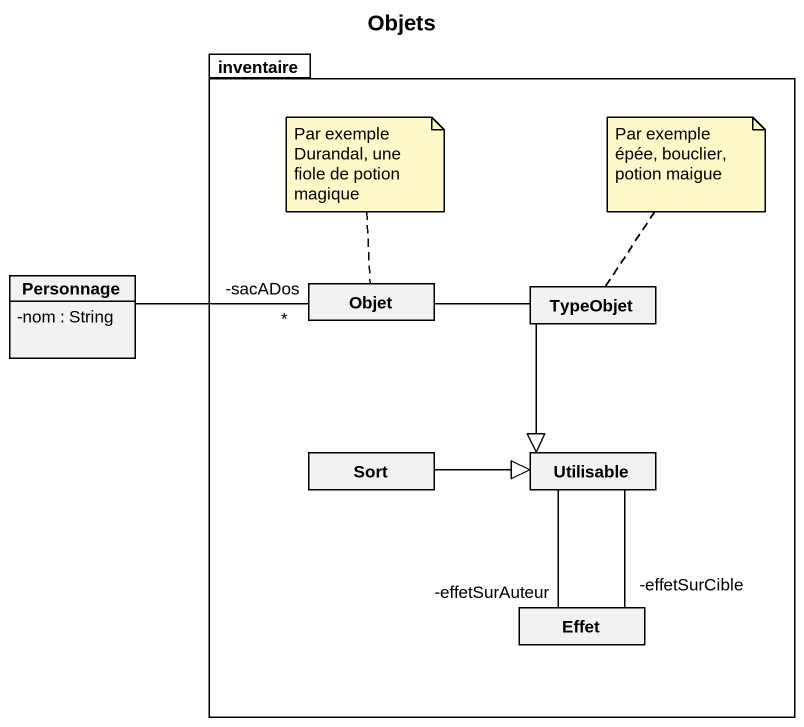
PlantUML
@startuml
title Objets
hide circle
hide empty members
skinparam classAttributeIconSize 0
package inventaire {
  class Objet
  class TypeObjet
  class Sort
  class Utilisable
  class Effet
}
class Personnage {
  -nom : String
}
Personnage -right- "-sacADos\n*" Objet
Objet -right- TypeObjet
TypeObjet --|> Utilisable
Sort -right-|> Utilisable
Utilisable -- "-effetSurCible" Effet
Utilisable -- "-effetSurAuteur" Effet
note top of Objet : Par exemple Durandal, une fiole de potion magique
note top of TypeObjet : Par exemple épée, bouclier, potion maigue
@enduml
